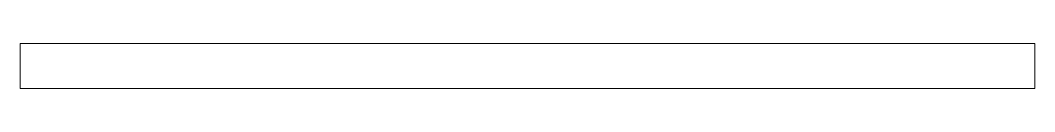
# Paper-space layout 'Notes Area' of a CAD drawing. Header units: millimetres. Extents: x 0 to 180, y 0 to 8.
import ezdxf

# ---------------------------------------------------------------- set-up
doc = ezdxf.new("R2010")
doc.units = ezdxf.units.MM

psp = doc.layouts.new('Notes Area')

# ---------------------------------------------------------------- linework, layer by layer
at = {"color": 7, "linetype": 'Continuous', "lineweight": 15}
for p, q in [((0, 8), (180, 8)), ((0, 8), (0, 0)), ((180, 8), (180, 0)), ((0, 0), (180, 0))]:
    psp.add_line(p, q, dxfattribs=at)

doc.saveas('drawing.dxf')
